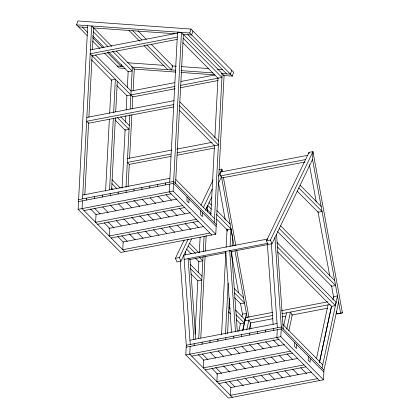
<?xml version="1.0" encoding="UTF-8"?>
<svg xmlns="http://www.w3.org/2000/svg" width="419" height="419" viewBox="0 0 419 419"><rect width="100%" height="100%" fill="white"/><g stroke="black" fill="none" stroke-linecap="round" stroke-linejoin="round"><path stroke-width="0.63" d="M169.685 182.165L177.546 32.127L181.453 32.41L224.081 75.525L215.764 234.226L120.735 252.463L78.107 209.343L87.728 25.695M82.47 200.827L82.066 208.583L124.694 251.699M82.574 198.884L91.635 25.973L111.81 46.378M84.821 194.971L88.613 122.547M88.891 117.325L92.138 55.339M92.447 49.463L93.573 27.932M86.429 200.062L86.534 198.124M94.348 198.543L94.453 196.605M102.267 197.024L102.372 195.086M105.588 191.132L109.354 119.226M109.663 113.34L111.412 80.003L115.372 79.243L113.622 112.58M109.579 189.718L113.313 118.467M110.187 195.505L110.291 193.568M111.622 189.718L115.387 117.812M115.696 111.925L117.31 81.202M118.106 193.987L118.21 192.043M122.07 188.031L125.145 129.392M125.522 122.228L125.862 115.712M126.171 109.851L126.92 95.516M127.329 87.697L128.183 71.408M126.035 187.188L129.832 114.764M130.141 108.888L132.331 67.129M126.025 192.468L126.129 190.525M128.109 186.539L129.272 164.353M129.581 158.482L131.87 114.764M132.179 108.893L132.828 96.496M133.137 90.624L134.269 69.088L116.372 50.992M133.944 190.949L134.049 189.006M141.863 189.425L141.968 187.487M149.782 187.906L149.887 185.968M157.701 186.387L157.806 184.449M165.62 184.868L165.725 182.925M169.58 184.109L169.176 191.871L211.805 234.986M215.764 234.226L173.136 191.106L181.453 32.41M175.582 183.37L183.391 34.368M187.104 197.066L186.9 200.947L188.838 202.906L189.042 199.025M338.615 302.057L323.955 370.113L323.447 379.813L228.418 398.05L185.79 354.935L186.298 345.235L180.264 261.095M190.153 346.413L189.749 354.175L232.377 397.291M200.67 210.783L200.465 214.664L202.403 216.623L202.607 212.747M194.112 345.654L194.217 343.716M195.039 334.205L197.836 280.777L191.033 273.926M198.281 272.308L198.863 261.231M199.308 252.762L200.125 237.123M198.721 338.699L203.026 256.575M203.299 251.363L204.084 236.368M200.795 338.028L205.074 256.381M205.352 251.154L206.169 235.478M207.405 211.967L207.745 205.436L211.396 209.123M202.031 344.135L202.136 342.192M210.82 214.842L214.481 145.042M214.853 137.867L218 77.85M214.334 222.562L222.143 73.566M209.95 342.616L210.055 340.673M305.079 161.991L222.452 177.85L220.514 175.891L220.719 172.01L307.829 155.292M221.756 171.696L221.892 169.108L219.064 169.653M217.87 341.092L217.974 339.154M221.531 334.812L225.841 252.563M226.113 247.336L227.04 229.712L216.555 219.106M225.49 334.053L228.161 283.134M230.073 246.576L231 228.952L216.408 214.198M225.789 339.573L225.893 337.635M227.559 333.498L229.403 298.323M231.623 255.978L231.864 251.416M232.136 246.204L232.576 237.735L231 228.952L227.04 229.712L227.266 230.969M233.708 338.054L233.812 336.117M241.627 336.536L241.732 334.598M249.546 335.017L249.651 333.074M257.465 333.498L257.57 331.555M265.384 331.979L265.489 330.036M273.303 330.455L273.408 328.517M277.263 329.695L276.859 337.457L319.488 380.572M323.447 379.813L280.819 336.698L281.327 326.998L274.916 237.636M294.787 342.658L294.583 346.534L296.521 348.498L296.725 344.617M308.934 153.684L309.002 152.39L312.962 151.631L342.417 312.893L336.677 313.894L336.206 311.322M342.417 312.893L340.637 313.134L312.553 159.393L312.962 151.631L270.417 240.077L271.994 243.711L268.034 244.471L266.458 240.836L309.002 152.39M308.353 356.375L308.148 360.256L310.086 362.215L310.29 358.334M238.767 331.408L240.406 323.735M241.915 316.706L242.46 314.145L246.419 313.386L242.727 330.649M331.476 306.258L319.43 362.519L331.607 306.001M332.848 299.868L333.529 296.668L337.489 295.908L322.017 368.154M236.306 319.718L240.386 323.845L244.345 323.086L245.068 319.728L235.504 310.055M242.858 330.34L245.607 317.576L272.507 312.412M246.817 329.58L248.87 320.058L250.688 322.955L249.321 329.303L249.096 328.04M283.747 325.532L286.486 312.836M286.753 329.219L290.446 312.076L292.263 314.973L288.843 330.842M316.439 358.816L328.056 304.859M277.624 251.924L331.455 306.368L335.415 305.608L336.138 302.251L277.127 242.57M87.183 35.615L76.583 24.894L77.803 20.95L190.964 29.058L233.593 72.178L232.372 76.122L223.269 75.467M121.573 64.631L121.049 66.322L107.369 52.485M232.372 76.122L189.744 33.001L190.964 29.058M192.902 31.016L191.682 34.966L182.574 34.311M231.655 70.214L230.434 74.158L221.332 73.508M205.451 210.301L207.745 205.436M191.703 238.783L180.929 261.189L176.97 261.948L175.393 258.314L184.182 240.035M200.916 205.247L213.114 179.892M180.929 261.189L179.353 257.554L188.141 239.275M203.456 207.436L212.25 189.158M218.488 176.184L221.892 169.108L222.363 171.68M205.603 209.888L211.841 196.92M218.084 183.946L221.483 176.87L234.059 245.702M271.994 243.711L312.553 159.393M90.384 49.887L177.494 33.169M177.289 37.05L90.179 53.768L132.807 96.883L175.084 88.77M92.117 55.727L177.305 39.376M174.629 82.684L131.074 91.043L95.511 55.072M181.034 81.454L214.984 74.938M175.069 86.44L126.91 95.684L116.88 85.539M180.191 85.46L221.939 77.447L183.187 38.249M180.207 87.786L217.995 80.537M86.843 117.399L173.953 100.686M173.749 104.567L86.639 121.28L88.577 123.238L173.765 106.892M127.538 158.555L171.732 150.075M176.855 149.091L212.082 142.334M170.889 154.077L127.334 162.436L129.272 164.4L170.905 156.407M177.295 152.851L218.404 144.964L179.646 105.766M177.31 155.177L214.46 148.048M82.779 195.003L169.889 178.29M78.615 199.643L173.644 181.406L216.272 224.526M78.51 201.586L173.539 183.349L216.173 226.464M220.514 175.891L305.702 159.539M78.107 209.343L173.136 191.106M84.004 210.542L171.114 193.829M95.93 214.565L176.834 199.041M182.736 205.588L95.632 222.306L96.035 214.544L90.609 209.055M97.569 224.265L184.674 207.546M108.851 228.407L190.394 212.758M196.302 219.305L109.191 236.023L109.6 228.261L104.237 222.835M111.129 237.982L198.239 221.263M203.87 226.496L123.165 241.983L122.757 249.74L209.867 233.027M267.757 239.013L183.852 255.113L190.257 344.476M175.393 258.314L179.353 257.554M266.458 240.836L270.417 240.077M184.156 259.371L268.06 243.266M189.922 259.523L225.789 252.636M230.916 251.657L267.422 244.649M197.836 280.809L201.796 280.049L190.456 268.584M281.474 310.694L327.59 301.842M244.911 320.818L272.45 315.528M282.06 313.684L330.099 304.466M250.572 322.976L272.989 318.676M281.956 316.953L285.8 316.214M291.561 315.109L327.433 308.227M189.954 340.218L277.059 323.499M336.677 313.894L340.637 313.134M186.298 345.235L281.327 326.998L323.955 370.113M186.193 347.173L281.222 328.936L323.856 372.051M185.79 354.935L280.819 336.698M191.687 356.134L278.797 339.416M203.613 360.151L284.517 344.628M290.425 351.174L203.315 367.892L203.718 360.131L198.292 354.647M205.252 369.851L292.357 353.133M216.534 373.994L297.438 358.47M303.985 364.897L216.874 381.609L217.283 373.853L211.92 368.421M218.812 383.574L305.922 366.855M311.553 372.082L230.848 387.57L230.44 395.332L317.55 378.614M76.583 24.894L189.744 33.001M78.521 26.853L87.629 27.507M93.479 27.926L174.77 33.75M127.601 62.761L164.023 65.369M171.827 65.93L176.378 66.254M181.579 66.626L208.892 68.585M217.351 69.193L222.552 69.564M117.278 66.05L123.128 66.469M131.582 67.077L175.807 70.245M181.008 70.617L212.878 72.901M125.066 68.428L119.216 68.009L104.509 53.14M134.174 69.083L175.791 72.068M180.998 72.44L214.816 74.86M187.911 34.693L226.663 73.891M182.873 42.696L217.98 78.206M300.135 185.208L321.153 206.462M298.815 187.958L322.07 211.475L318.11 212.234L297.134 191.022M138.087 30.948L146.294 39.25M151.306 44.32L172.738 65.993L171.518 69.936L146.896 45.037M132.76 30.739L141.879 39.962M128.989 30.472L139.475 41.078M144.036 45.687L167.741 69.669M179.851 101.885L218.608 141.083M179.337 110.213L214.444 145.723M93.369 31.813L107.961 46.572M112.517 51.181L132.126 71.01L128.167 71.769L108.558 51.94M280.604 225.815L334.676 280.505M92.604 35.804L104.001 47.331M82.292 27.125L87.765 32.656M92.782 37.731L102.812 47.876M279.284 228.565L335.593 285.517L331.633 286.277L277.614 231.639M92.657 41.151L99.952 48.525M277.441 246.974L335.415 305.608M91.347 59.713L111.868 80.464M209.071 202.686L211.354 204.996M216.833 210.542L230.083 223.94M120.677 116.796L129.272 125.485M117.31 117.477L129.068 129.366L125.108 130.126L115.162 120.064M206.976 209.421L211.082 213.575M175.781 179.489L214.538 218.687M165.955 194.73L171.455 200.298M179.704 208.641L184.748 213.742M192.997 222.086L198.501 227.648M158.036 196.254L163.536 201.817M171.329 209.699L177.289 215.722M185.078 223.605L191.038 229.633M282.951 324.552L322.74 364.797M150.117 197.773L155.617 203.335M163.41 211.218L169.37 217.241M177.158 225.123L182.663 230.691M189.535 243.292L198.517 252.379M234.179 288.445L243.607 297.982M142.198 199.292L147.698 204.854M155.491 212.737L160.99 218.299M169.239 226.642L174.744 232.21M188.215 246.042L195.511 253.422M199.612 257.57L202.801 260.801L198.847 261.561L195.652 258.329M234.493 292.85L244.523 302.995L240.564 303.754L234.635 297.757M186.534 249.106L191.095 253.72M273.178 339.856L279.138 345.885M286.931 353.767L292.891 359.795M300.68 367.673L306.64 373.701M133.818 200.35L139.778 206.373M147.572 214.256L153.532 220.284M161.32 228.166L166.825 233.729M112.14 179.761L120.279 187.99M111.941 183.642L116.911 188.67M190.158 264.195L202 276.168M229.125 303.607L230.036 304.529M265.719 341.841L271.219 347.403M279.468 355.752L284.511 360.848M292.761 369.197L298.265 374.759M126.36 202.33L131.859 207.892M139.653 215.775L145.152 221.337M153.406 229.685L158.906 235.248M111.595 188.058L112.952 189.43M228.926 307.488L230.282 308.866M236.18 314.826L244.345 323.086M228.591 311.919L230.408 313.752M257.8 343.36L263.3 348.922M271.093 356.805L277.053 362.833M284.847 370.715L290.346 376.278M118.441 203.849L123.94 209.416M131.734 217.293L137.694 223.322M145.487 231.204L150.987 236.766M249.42 344.418L255.381 350.446M263.174 358.324L269.134 364.352M276.928 372.234L282.427 377.797M110.061 204.907L116.021 210.935M123.815 218.818L129.775 224.841M137.568 232.723L143.068 238.285M241.962 346.398L247.461 351.965M255.71 360.309L260.754 365.41M269.008 373.753L274.508 379.315M102.603 206.892L108.102 212.454M116.351 220.797L121.395 225.899M129.188 233.781L135.148 239.804M234.043 347.922L239.542 353.484M247.336 361.367L253.296 367.39M261.089 375.272L267.044 381.3M94.684 208.411L100.183 213.973M107.976 221.855L113.937 227.884M121.73 235.761L127.229 241.328M117.87 236.625L123.296 242.114M226.124 349.441L231.623 355.003M239.417 362.885L245.377 368.914M253.17 376.791L258.67 382.358M218.205 350.96L223.704 356.522M231.498 364.404L236.997 369.967M245.251 378.315L250.751 383.877M210.286 352.479L215.785 358.041M223.578 365.923L229.539 371.952M237.332 379.834L243.287 385.857M202.367 353.997L207.866 359.56M215.659 367.442L221.62 373.47M229.413 381.353L234.912 386.915M225.097 381.756L230.979 387.701M309.416 164.657L316.23 201.963M317.995 211.616L329.743 275.943M331.508 285.59L333.754 297.899M223.416 177.462L235.855 245.565M236.677 250.059L249.001 317.518M250.174 323.945L250.997 328.444M234.996 250.845L247.21 317.691M218.467 182.773L225.281 220.085M226.925 229.093L227.276 231.021M231.508 254.181L238.558 292.776M240.438 303.068L242.554 314.648M276.54 234.268L283.265 328.957M271.334 243.617L277.368 327.758M267.306 243.413L273.099 324.259M237.316 331.062L231.613 251.52L229.691 250.63L235.488 331.481M225.731 251.39L231.529 332.241M195.741 339.044L190.037 259.497L188.115 258.612L193.913 339.458M185.47 251.74L185.701 255.009"/></g></svg>
